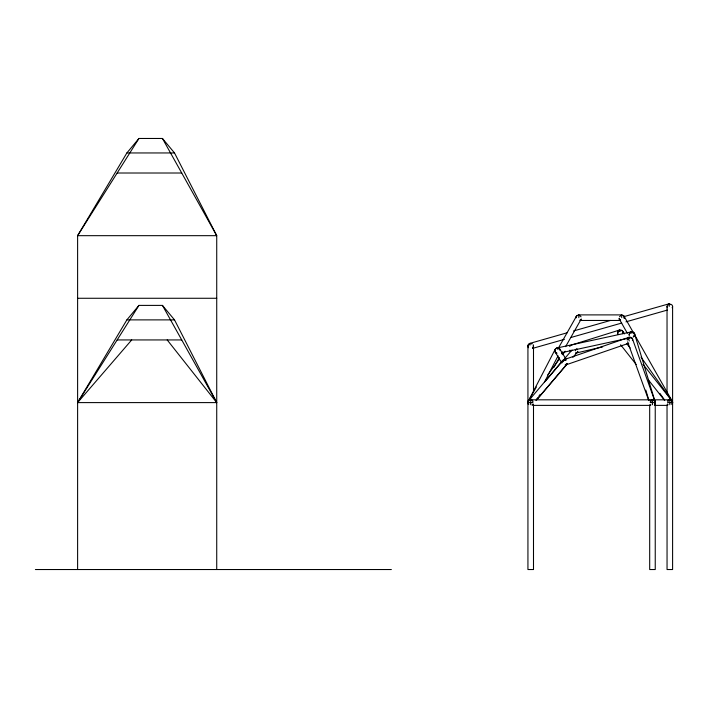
<?xml version="1.0" encoding="UTF-8"?>
<svg xmlns="http://www.w3.org/2000/svg" width="708" height="708" viewBox="0 0 708 708"><rect width="100%" height="100%" fill="white"/><g stroke="black" fill="none" stroke-linecap="round" stroke-linejoin="round"><path stroke-width="1.06" d="M667.033 306.484L667.033 392.772M672.6 306.484L672.6 569.533L667.051 569.533L667.033 404.808M528.186 401.436L555.072 349.54M544.399 382.231L558.09 355.797M528.212 401.383L536.354 386.993M558.524 347.867L576.356 316.379M553.709 367.638L559.4 357.584M561.541 353.814L562.603 351.92M565.604 346.646L581.277 318.972M216.728 569.533L216.728 235.675L174.522 152.955L162.442 138.467L138.945 138.467L126.874 152.955L77.615 235.675L77.615 569.533M126.874 319.883L77.615 402.604L216.728 402.604L174.522 319.883L162.442 305.396L138.945 305.396L126.874 319.883L174.522 319.883M138.945 138.467L77.615 235.675L216.728 235.675L162.442 138.467M138.945 305.396L77.615 402.604L131.697 339.937M528.301 401.232L530.894 397.719M547.709 374.904L559.355 359.098M562.586 354.717L565.17 351.203M536.354 399.577L537.646 397.825M538.938 396.073L540.239 394.312M528.522 400.887L562.533 360.637M536.443 400.117L566.913 364.062M545.585 380.939L561.586 362.169M564.373 358.912L572.029 349.938M536.009 400.604L567.32 363.894M572.887 357.363L577.055 352.469M563.754 359.752L628.916 337.335M565.683 364.956L628.81 343.247M571.037 345.194L619.456 330.052M529.947 343.362L567.117 332.795M573.489 330.981L610.65 320.414M623.394 316.786L669.06 303.803M532.531 348.407L564.391 339.353M570.763 337.539L621.73 323.043M625.978 321.839L667.396 310.06M575.87 353.097L602.685 346.876M557.037 347.991L631.359 331.848M561.391 352.734L627.093 338.468M126.874 152.955L174.522 152.955M117.156 173.009L181.735 173.009M77.615 298.272L216.728 298.272M578.817 314.892L621.712 314.892M579.923 320.459L620.606 320.459M117.156 339.937L181.735 339.937M654.36 399.816L669.821 399.816L669.821 404.764M527.938 402.604L532.867 402.604M650.307 402.604L655.236 402.604L655.245 569.533L649.696 569.533L649.687 404.808M667.662 402.604L672.591 402.604M532.903 405.383L650.271 405.383M654.36 405.383L667.609 405.383M35.4 569.533L391.365 569.533M533.478 569.533L527.938 569.533L527.929 346.035M626.748 343.699L630.138 347.991M643.032 364.301L672.211 401.206M620.615 344.769L636.218 364.505M648.431 379.957L664.715 400.56M167.194 339.937L216.728 402.604L162.442 305.396M622.624 331.202L624.527 333.893M641.041 357.186L672.149 401.091M659.865 393.356L664.308 399.631M559.904 349.159L565.931 359.009M555.293 352.265L561.869 363.009M624.173 316.379L672.317 401.383M619.217 318.901L627.359 333.282M632.536 339.097L655.112 401.763M627.607 341.814L648.705 400.365M634.465 333.477L655.015 401.507M645.811 390.09L648.971 400.56M575.321 349.318L575.684 350.805M620.5 339.371L620.624 339.867M652.466 404.764L652.466 399.834L530.708 399.816L530.708 404.764M621.712 314.901L621.712 317.68M578.817 314.901L578.817 317.68M533.496 346.035L533.496 391.728M533.496 404.808L533.496 569.533M667.848 400.631A2.779 2.779 0 0 1 671.786 400.631A2.779 2.779 0 0 1 671.786 404.569M668.06 404.764A2.779 2.779 0 0 1 667.848 404.569M532.682 404.569A2.779 2.779 0 0 1 531.991 405.073M528.743 404.569A2.779 2.779 0 0 1 528.743 400.631A2.779 2.779 0 0 1 532.682 400.631M565.966 364.222A2.779 0.92 71 0 1 565.329 364.956M563.568 361.629A2.779 0.92 71 0 1 564.453 360M629.279 340.92A2.779 0.92 71 0 1 628.651 337.893A2.779 0.92 71 0 1 629.739 337.725M627.208 339.176A2.779 2.779 20.8 0 1 630.518 337.238A2.779 2.779 20.8 0 1 632.616 340.451M629.182 335.079A2.779 2.779 20.8 0 1 631.147 331.902A2.779 2.779 20.8 0 1 634.501 333.548A2.779 2.779 20.8 0 1 633.2 337.043M556.842 353.345A2.779 2.69 -31.5 0 1 554.886 350.292A2.779 2.69 -31.5 0 1 557.851 348A2.779 2.69 -31.5 0 1 560.355 350.628M567.17 363.523A2.779 2.69 -31.5 0 1 565.223 365.001M561.975 362.195A2.779 2.69 -31.5 0 1 565.984 359.903M631.076 333.087A2.779 0.637 77.7 0 1 632.155 333.087M556.754 348.601A2.779 0.637 77.7 0 1 557.913 349.46M556.851 353.053A2.779 2.451 27.4 0 1 554.904 350.141A2.779 2.451 27.4 0 1 557.523 348.194A2.779 2.451 27.4 0 1 560.267 350.513M528.602 403.976A2.779 2.451 27.4 0 1 529.46 400.25M629.226 335.273A2.779 2.186 -16.8 0 1 631.067 332.556A2.779 2.186 -16.8 0 1 634.386 333.344A2.779 2.186 -16.8 0 1 633.421 336.265M654.59 400.967A2.779 2.186 -16.8 0 1 654.59 403.772M567.152 363.655A2.779 2.372 40.2 0 1 565.444 364.886M562.117 362.177A2.779 2.372 40.2 0 1 565.922 360.301M528.522 403.64A2.779 2.372 40.2 0 1 529.389 400.224A2.779 2.372 40.2 0 1 533.035 401.799M533.142 403.896A2.779 2.372 40.2 0 1 532.903 404.312M627.235 340.07A2.779 1.885 -19.8 0 1 630.624 337.928A2.779 1.885 -19.8 0 1 632.386 340.194M650.21 401.949A2.779 1.885 -19.8 0 1 654.059 400.737A2.779 1.885 -19.8 0 1 654.555 403.445M650.502 400.631A2.779 2.779 0 0 1 654.431 400.631A2.779 2.779 0 0 1 654.431 404.569M650.944 404.932A2.779 2.779 0 0 1 650.502 404.569M571.064 350.947A2.779 2.779 0 0 1 569.542 350.655M569.303 345.858A2.779 2.779 0 0 1 570.312 345.451M577.825 351.407A2.779 2.779 0 0 1 576.002 353.062M619.376 331.158A2.779 0.522 72.6 0 1 620.252 331.123M569.851 345.893A2.779 0.522 72.6 0 1 570.312 345.752M571.046 350.575A2.779 2.195 36.4 0 1 569.86 350.177M569.63 345.84A2.779 2.195 36.4 0 1 570.347 345.769M528.54 403.436A2.779 2.195 36.4 0 1 529.292 400.33M577.71 351.54A2.779 2.266 40.5 0 1 575.949 352.876M576.648 348.619A2.779 2.266 40.5 0 1 577.524 349.708M528.557 403.516A2.779 2.266 40.5 0 1 529.301 400.286M617.818 333.981A2.779 2.779 0 0 1 620.146 329.937A2.779 2.779 0 0 1 622.872 333.734M667.671 401.772A2.779 2.186 -38.3 0 1 670.998 400.241A2.779 2.186 -38.3 0 1 672.211 402.949M667.671 404.365A2.779 2.186 -38.3 0 1 667.432 403.994M617.783 333.698A2.779 1.859 -35.3 0 1 620.898 330.521A2.779 1.859 -35.3 0 1 622.385 333.158M671.591 400.578A2.779 1.859 -35.3 0 1 672.228 402.392M528.495 403.436A2.779 2.168 29.5 0 1 529.265 400.418M580.268 319.857A2.779 2.168 29.5 0 0 580.87 319.494A2.779 2.363 29.5 0 1 580.286 319.91M576.215 317.609A2.779 2.168 29.5 0 1 577.834 315.379A2.779 2.168 29.5 0 1 581.038 316.839M670.795 400.294A2.779 2.168 -29.5 0 1 672.281 402.985M619.491 316.839A2.779 2.168 -29.5 0 1 622.925 315.423A2.779 2.168 -29.5 0 1 624.173 318.06M620.491 319.928A2.779 2.168 -29.5 0 1 619.164 318.777M620.969 315.423A2.779 2.363 -29.5 0 1 624.208 318.255M620.474 320.007A2.779 2.363 -29.5 0 1 619.128 318.68M670.803 400.197A2.779 2.363 -29.5 0 1 672.202 403.418M576.179 317.777A2.779 2.363 29.5 0 1 579.56 315.423M528.46 403.649A2.779 2.363 29.5 0 1 529.239 400.365A2.779 2.62 0 0 0 528.549 404.25A2.779 2.513 0 0 1 528.549 401.02M669.246 306.378A2.779 0.522 74.1 0 1 668.954 303.918A2.779 0.522 74.1 0 1 669.821 304.9M529.965 345.185A2.779 0.522 74.1 0 1 530.345 343.716M533.301 345.07A2.779 2.62 0 0 1 532.682 347.894M528.549 347.69A2.779 2.62 0 0 1 531.991 343.707M533.301 345.115A2.779 2.513 0 0 1 532.682 347.814M528.549 347.619A2.779 2.513 0 0 1 531.991 343.805M671.573 400.852A2.779 2.248 0 0 1 672.29 403.631M667.494 307.75A2.779 2.319 0 0 1 667.989 304.732A2.779 2.319 0 0 1 671.644 304.732A2.779 2.319 0 0 1 672.149 307.75"/></g></svg>
